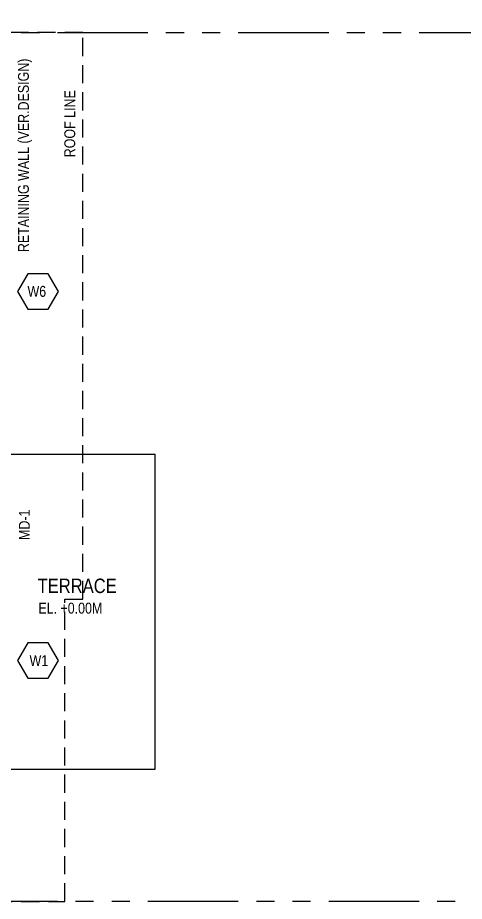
# Model space of a CAD drawing. Header units: inches. Extents: x 7263 to 7501, y 1317 to 1521.
# Drawn here: x 7382.81 to 7388.99, y 1502.52 to 1514.72 of the extents above; entities that cross this region are included whole.
import ezdxf

# ---------------------------------------------------------------- set-up
doc = ezdxf.new("R2010")
doc.units = ezdxf.units.IN
doc.header["$MEASUREMENT"] = 0
doc.linetypes.add('HIDDEN', pattern=[0.375, 0.25, -0.125])
doc.linetypes.add('PHANTOM', pattern=[2.5, 1.25, -0.25, 0.25, -0.25, 0.25, -0.25])
doc.layers.add('.25', color=250, linetype='Continuous', lineweight=25)
doc.layers.add('Layer2', color=2, linetype='Continuous')
doc.layers.add('Layer3', color=3, linetype='Continuous')
doc.styles.get("Standard").update_dxf_attribs({"font": ''})
doc.styles.get('Standard').set_extended_font_data('Tw Cen MT Condensed')
doc.dimstyles.new('ISOMETRIC -30', dxfattribs={"dimtxt": 0.2, "dimasz": 0.18, "dimexe": 0.18, "dimexo": 0.0625, "dimgap": 0.09, "dimtad": 0, "dimzin": 0, "dimdsep": 46, "dimtxsty": 'Standard', "dimblk": 'ARCHTICK', "dimcen": 0.09, "dimclrd": 8, "dimclre": 8, "dimclrt": 2, "dimadec": 0, "dimazin": 0, "dimtfac": 1, "dimtofl": 0, "dimtmove": 0, "dimatfit": 3, "dimfxl": 1, "dimtolj": 1, "dimtzin": 0, "dimarcsym": 0})

# ---------------------------------------------------------------- blocks, each defined once
blk = doc.blocks.new('_ArchTick')
at = {"color": 0, "linetype": 'ByBlock', "const_width": 0.15}
blk.add_lwpolyline([(-0.5, -0.5), (0.5, 0.5)], dxfattribs=at)
blk = doc.blocks.new('*D274')
at = {"layer": '.25', "color": 8, "lineweight": -2, "transparency": 16777216}
for p, q in [((7382.713, 1514.579), (7382.713, 1516.291)), ((7390.863, 1514.579), (7390.863, 1516.291)), ((7382.713, 1516.111), (7386.308, 1516.111)), ((7390.863, 1516.111), (7387.269, 1516.111))]:
    blk.add_line(p, q, dxfattribs=at)
at = {"layer": 'Defpoints', "color": 0, "transparency": 16777216}
for p in [(7390.863, 1516.111), (7382.713, 1514.516), (7390.863, 1514.516)]:
    blk.add_point(p, dxfattribs=at)
at = {"layer": '.25', "color": 8, "lineweight": -2, "transparency": 16777216, "xscale": 0.18, "yscale": 0.18, "zscale": 0.18, "rotation": 180}
blk.add_blockref('_ArchTick', (7382.713, 1516.111), dxfattribs=at)
at = {"layer": '.25', "color": 8, "lineweight": -2, "transparency": 16777216, "xscale": 0.18, "yscale": 0.18, "zscale": 0.18}
blk.add_blockref('_ArchTick', (7390.863, 1516.111), dxfattribs=at)
at = {"layer": '.25', "color": 2, "transparency": 16777216, "insert": (7386.788, 1516.111), "char_height": 0.2, "attachment_point": 5}
blk.add_mtext('\\A1;8.15M', dxfattribs=at)
blk = doc.blocks.new('*D271')
at = {"layer": '.25', "color": 8, "lineweight": -2, "transparency": 16777216}
for p, q in [((7370.863, 1514.579), (7370.863, 1516.981)), ((7390.863, 1514.579), (7390.863, 1516.981)), ((7370.863, 1516.801), (7380.268, 1516.801)), ((7390.863, 1516.801), (7381.458, 1516.801))]:
    blk.add_line(p, q, dxfattribs=at)
at = {"layer": 'Defpoints', "color": 0, "transparency": 16777216}
for p in [(7390.863, 1516.801), (7370.863, 1514.516), (7390.863, 1514.516)]:
    blk.add_point(p, dxfattribs=at)
at = {"layer": '.25', "color": 8, "lineweight": -2, "transparency": 16777216, "xscale": 0.18, "yscale": 0.18, "zscale": 0.18, "rotation": 180}
blk.add_blockref('_ArchTick', (7370.863, 1516.801), dxfattribs=at)
at = {"layer": '.25', "color": 8, "lineweight": -2, "transparency": 16777216, "xscale": 0.18, "yscale": 0.18, "zscale": 0.18}
blk.add_blockref('_ArchTick', (7390.863, 1516.801), dxfattribs=at)
at = {"layer": '.25', "color": 2, "transparency": 16777216, "insert": (7380.863, 1516.801), "char_height": 0.2, "attachment_point": 5}
blk.add_mtext('\\A1;20.00M', dxfattribs=at)

msp = doc.modelspace()

# ---------------------------------------------------------------- linework, layer by layer
at = {"layer": 'Layer3'}
for p, q in [((7382.713, 1508.691), (7384.713, 1508.691)), ((7384.713, 1504.341), (7384.713, 1508.691)), ((7382.713, 1504.341), (7384.713, 1504.341))]:
    msp.add_line(p, q, dxfattribs=at)
at = {"layer": 'Layer3', "linetype": 'PHANTOM'}
msp.add_lwpolyline([(7370.863, 1514.516), (7390.863, 1514.516), (7390.863, 1502.516), (7370.863, 1502.516)], close=True, dxfattribs=at)
at = {"layer": 'Layer3', "linetype": 'HIDDEN'}
msp.add_lwpolyline([(7372.863, 1514.516), (7372.863, 1506.691), (7373.113, 1506.691), (7373.113, 1502.516), (7383.463, 1502.516), (7383.463, 1506.691), (7383.713, 1506.691), (7383.713, 1514.516)], close=True, dxfattribs=at)
at = {"layer": 'Layer3'}
for points in [[(7383.377, 1510.941), (7383.236, 1511.185), (7382.954, 1511.185), (7382.813, 1510.941), (7382.954, 1510.697), (7383.236, 1510.697)], [(7383.377, 1505.841), (7383.236, 1506.085), (7382.954, 1506.085), (7382.813, 1505.841), (7382.954, 1505.597), (7383.236, 1505.597)]]:
    msp.add_lwpolyline(points, close=True, dxfattribs=at)

# ---------------------------------------------------------------- texts
at = {"layer": 'Layer2', "insert": (7382.791, 1506.974), "char_height": 0.2, "attachment_point": 1}
msp.add_mtext_dynamic_manual_height_columns('\\pi0.29763;TERRACE\\P\\pi0.30834;{\\H0.75x;EL. +0.00M}', width=1.88097, gutter_width=1, heights=[0], dxfattribs=at)
at = {"layer": 'Layer3', "char_height": 0.15, "attachment_point": 1, "rotation": 90}
for s, width, insert in [('RETAINING WALL (VER.DESIGN)', 3.96372, (7382.818, 1511.483)), ('ROOF LINE', 2.21652, (7383.458, 1512.793)), ('\\pi-0.15239;MD-1', 0.23808, (7382.83, 1507.66))]:
    msp.add_mtext_dynamic_manual_height_columns(s, width=width, gutter_width=1, heights=[0], dxfattribs=dict(at, insert=insert))
at = {"layer": 'Layer3', "char_height": 0.15, "attachment_point": 1}
for s, insert in [('\\pi-0.01311;W6', (7382.962, 1511.016)), ('\\pi0.01547;W1', (7382.962, 1505.916))]:
    msp.add_mtext_dynamic_manual_height_columns(s, width=0.23808, gutter_width=1, heights=[0], dxfattribs=dict(at, insert=insert))

# ---------------------------------------------------------------- dimensions: what is measured, and where the dimension line sits
at = {"layer": '.25', "color": 9, "true_color": 0xc7c8ca}
for base, p1, picture, middle in [((7390.863, 1516.801), (7370.863, 1514.516), '*D271', (7380.863, 1516.801)), ((7390.863, 1516.111), (7382.713, 1514.516), '*D274', (7386.788, 1516.111))]:
    dim = msp.add_linear_dim(base=base, p1=p1, p2=(7390.863, 1514.516), dimstyle='ISOMETRIC -30', override={"dimpost": 'M'}, dxfattribs=at)
    dim.commit()
    dim.dimension.update_dxf_attribs({"geometry": picture, "text_midpoint": middle})

doc.saveas('drawing.dxf')
